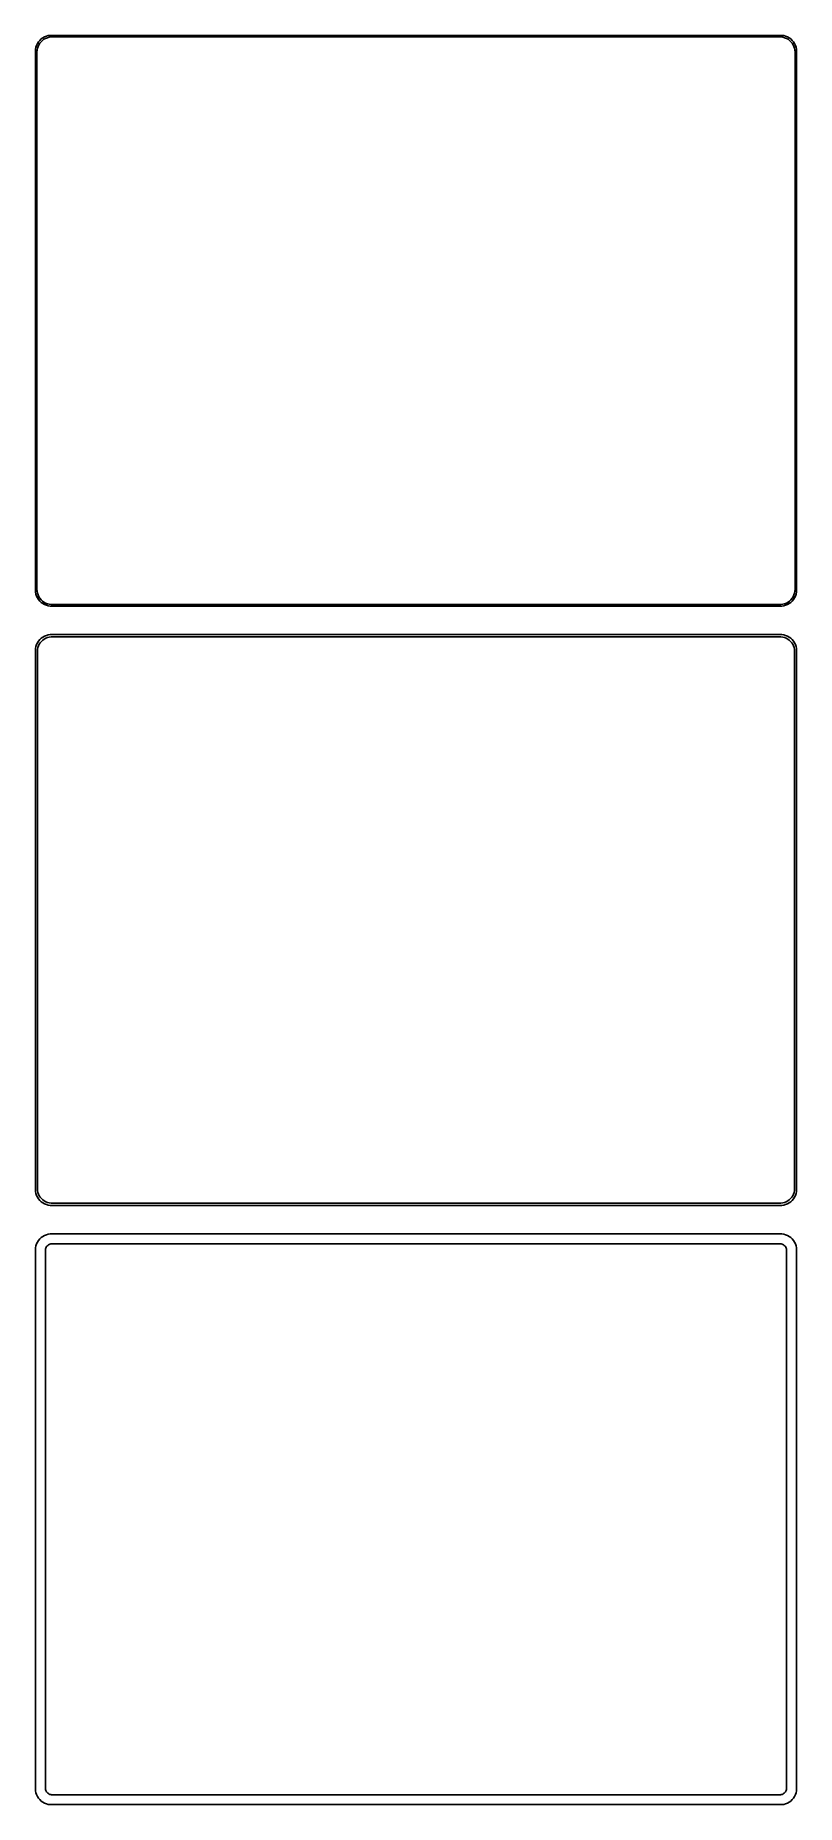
# Model space of a CAD drawing. Header units: metres. Extents: x -120 to 120, y 477 to 1035.
import ezdxf

# ---------------------------------------------------------------- set-up
doc = ezdxf.new("R2010")
doc.units = ezdxf.units.M

msp = doc.modelspace()

# ---------------------------------------------------------------- linework, layer by layer
for p, q in [((-119.382, 1032.41), (-119.649, 1031.84)), ((-119.045, 1032.94), (-119.382, 1032.41)), ((-118.645, 1033.42), (-119.045, 1032.94)), ((-118.912, 1032.04), (-118.593, 1032.54)), ((-118.187, 1033.85), (-118.645, 1033.42)), ((-118.593, 1032.54), (-118.213, 1033)), ((-118.213, 1033), (-117.778, 1033.41)), ((-117.679, 1034.22), (-118.187, 1033.85)), ((-117.778, 1033.41), (-117.295, 1033.76)), ((-117.129, 1034.52), (-117.679, 1034.22)), ((-117.295, 1033.76), (-116.772, 1034.05)), ((-116.545, 1034.76), (-117.129, 1034.52)), ((-116.772, 1034.05), (-116.218, 1034.27)), ((-115.937, 1034.91), (-116.545, 1034.76)), ((-116.218, 1034.27), (-115.64, 1034.42)), ((-115.314, 1034.99), (-115.937, 1034.91)), ((-115.64, 1034.42), (-115.048, 1034.49)), ((115.314, 1034.99), (-115.314, 1034.99)), ((-115.048, 1034.49), (115.048, 1034.49)), ((115.048, 1034.49), (115.64, 1034.42)), ((115.937, 1034.91), (115.314, 1034.99)), ((115.64, 1034.42), (116.218, 1034.27)), ((116.545, 1034.76), (115.937, 1034.91)), ((116.218, 1034.27), (116.772, 1034.05)), ((117.129, 1034.52), (116.545, 1034.76)), ((116.772, 1034.05), (117.295, 1033.76)), ((117.679, 1034.22), (117.129, 1034.52)), ((117.295, 1033.76), (117.778, 1033.41)), ((118.187, 1033.85), (117.679, 1034.22)), ((117.778, 1033.41), (118.213, 1033)), ((118.645, 1033.42), (118.187, 1033.85)), ((118.213, 1033), (118.593, 1032.54)), ((118.593, 1032.54), (118.912, 1032.04)), ((119.045, 1032.94), (118.645, 1033.42)), ((119.382, 1032.41), (119.045, 1032.94)), ((119.649, 1031.84), (119.382, 1032.41)), ((-119.961, 1030.63), (-120, 1030)), ((-120, 1030), (-120, 860)), ((-119.843, 1031.24), (-119.961, 1030.63)), ((-119.649, 1031.84), (-119.843, 1031.24)), ((-119.5, 1029.75), (-119.463, 1030.35)), ((-119.5, 860.25), (-119.5, 1029.75)), ((-119.463, 1030.35), (-119.351, 1030.93)), ((-119.351, 1030.93), (-119.166, 1031.5)), ((-119.166, 1031.5), (-118.912, 1032.04)), ((118.912, 1032.04), (119.166, 1031.5)), ((119.166, 1031.5), (119.351, 1030.93)), ((119.351, 1030.93), (119.463, 1030.35)), ((119.463, 1030.35), (119.5, 1029.75)), ((119.5, 1029.75), (119.5, 860.25)), ((119.843, 1031.24), (119.649, 1031.84)), ((119.961, 1030.63), (119.843, 1031.24)), ((120, 1030), (119.961, 1030.63)), ((120, 860), (120, 1030)), ((-120, 860), (-119.961, 859.373)), ((-119.961, 859.373), (-119.843, 858.757)), ((-119.463, 859.655), (-119.5, 860.25)), ((-119.351, 859.069), (-119.463, 859.655)), ((119.463, 859.655), (119.351, 859.069)), ((119.5, 860.25), (119.463, 859.655)), ((119.843, 858.757), (119.961, 859.373)), ((119.961, 859.373), (120, 860)), ((-119.843, 858.757), (-119.649, 858.159)), ((-119.649, 858.159), (-119.382, 857.591)), ((-119.382, 857.591), (-119.045, 857.061)), ((-119.166, 858.501), (-119.351, 859.069)), ((-118.912, 857.962), (-119.166, 858.501)), ((-119.045, 857.061), (-118.645, 856.577)), ((-118.593, 857.458), (-118.912, 857.962)), ((-118.645, 856.577), (-118.187, 856.147)), ((-118.213, 856.998), (-118.593, 857.458)), ((-117.778, 856.59), (-118.213, 856.998)), ((-118.187, 856.147), (-117.679, 855.778)), ((-117.295, 856.239), (-117.778, 856.59)), ((-117.679, 855.778), (-117.129, 855.476)), ((-116.772, 855.952), (-117.295, 856.239)), ((-117.129, 855.476), (-116.545, 855.245)), ((-116.218, 855.732), (-116.772, 855.952)), ((-116.545, 855.245), (-115.937, 855.089)), ((-115.64, 855.584), (-116.218, 855.732)), ((-115.937, 855.089), (-115.314, 855.01)), ((-115.048, 855.509), (-115.64, 855.584)), ((-115.314, 855.01), (115.314, 855.01)), ((115.048, 855.509), (-115.048, 855.509)), ((115.64, 855.584), (115.048, 855.509)), ((115.314, 855.01), (115.937, 855.089)), ((116.218, 855.732), (115.64, 855.584)), ((115.937, 855.089), (116.545, 855.245)), ((116.772, 855.952), (116.218, 855.732)), ((116.545, 855.245), (117.129, 855.476)), ((117.295, 856.239), (116.772, 855.952)), ((117.129, 855.476), (117.679, 855.778)), ((117.778, 856.59), (117.295, 856.239)), ((117.679, 855.778), (118.187, 856.147)), ((118.213, 856.998), (117.778, 856.59)), ((118.187, 856.147), (118.645, 856.577)), ((118.593, 857.458), (118.213, 856.998)), ((118.912, 857.962), (118.593, 857.458)), ((118.645, 856.577), (119.045, 857.061)), ((119.166, 858.501), (118.912, 857.962)), ((119.045, 857.061), (119.382, 857.591)), ((119.351, 859.069), (119.166, 858.501)), ((119.382, 857.591), (119.649, 858.159)), ((119.649, 858.159), (119.843, 858.757)), ((-119.649, 842.841), (-119.843, 842.243)), ((-119.382, 843.409), (-119.649, 842.841)), ((-119.045, 843.939), (-119.382, 843.409)), ((-118.645, 844.423), (-119.045, 843.939)), ((-119.007, 842.435), (-118.762, 842.956)), ((-118.762, 842.956), (-118.454, 843.441)), ((-118.187, 844.853), (-118.645, 844.423)), ((-118.454, 843.441), (-118.088, 843.884)), ((-117.679, 845.222), (-118.187, 844.853)), ((-118.088, 843.884), (-117.668, 844.278)), ((-117.129, 845.524), (-117.679, 845.222)), ((-117.668, 844.278), (-117.203, 844.616)), ((-117.203, 844.616), (-116.699, 844.893)), ((-116.545, 845.755), (-117.129, 845.524)), ((-116.699, 844.893), (-116.165, 845.104)), ((-115.937, 845.911), (-116.545, 845.755)), ((-116.165, 845.104), (-115.608, 845.247)), ((-115.314, 845.99), (-115.937, 845.911)), ((-115.608, 845.247), (-115.037, 845.319)), ((115.314, 845.99), (-115.314, 845.99)), ((-115.037, 845.319), (115.037, 845.319)), ((115.037, 845.319), (115.608, 845.247)), ((115.937, 845.911), (115.314, 845.99)), ((115.608, 845.247), (116.165, 845.104)), ((116.545, 845.755), (115.937, 845.911)), ((116.165, 845.104), (116.699, 844.893)), ((117.129, 845.524), (116.545, 845.755)), ((116.699, 844.893), (117.203, 844.616)), ((117.679, 845.222), (117.129, 845.524)), ((117.203, 844.616), (117.668, 844.278)), ((117.668, 844.278), (118.088, 843.884)), ((118.187, 844.853), (117.679, 845.222)), ((118.088, 843.884), (118.454, 843.441)), ((118.645, 844.423), (118.187, 844.853)), ((118.454, 843.441), (118.762, 842.956)), ((119.045, 843.939), (118.645, 844.423)), ((118.762, 842.956), (119.007, 842.435)), ((119.382, 843.409), (119.045, 843.939)), ((119.649, 842.841), (119.382, 843.409)), ((119.843, 842.243), (119.649, 842.841)), ((-119.961, 841.627), (-120, 841)), ((-120, 841), (-120, 671)), ((-119.843, 842.243), (-119.961, 841.627)), ((-119.328, 840.75), (-119.292, 841.324)), ((-119.328, 671.25), (-119.328, 840.75)), ((-119.292, 841.324), (-119.185, 841.889)), ((-119.185, 841.889), (-119.007, 842.435)), ((119.007, 842.435), (119.185, 841.889)), ((119.185, 841.889), (119.292, 841.324)), ((119.292, 841.324), (119.328, 840.75)), ((119.328, 840.75), (119.328, 671.25)), ((119.961, 841.627), (119.843, 842.243)), ((120, 841), (119.961, 841.627)), ((120, 671), (120, 841)), ((-120, 671), (-119.961, 670.373)), ((-119.961, 670.373), (-119.843, 669.757)), ((-119.843, 669.757), (-119.649, 669.159)), ((-119.292, 670.676), (-119.328, 671.25)), ((-119.185, 670.111), (-119.292, 670.676)), ((-119.007, 669.565), (-119.185, 670.111)), ((119.185, 670.111), (119.007, 669.565)), ((119.292, 670.676), (119.185, 670.111)), ((119.328, 671.25), (119.292, 670.676)), ((119.649, 669.159), (119.843, 669.757)), ((119.843, 669.757), (119.961, 670.373)), ((119.961, 670.373), (120, 671)), ((-119.649, 669.159), (-119.382, 668.591)), ((-119.382, 668.591), (-119.045, 668.061)), ((-119.045, 668.061), (-118.645, 667.577)), ((-118.762, 669.044), (-119.007, 669.565)), ((-118.454, 668.559), (-118.762, 669.044)), ((-118.645, 667.577), (-118.187, 667.147)), ((-118.088, 668.116), (-118.454, 668.559)), ((-118.187, 667.147), (-117.679, 666.778)), ((-117.668, 667.722), (-118.088, 668.116)), ((-117.679, 666.778), (-117.129, 666.476)), ((-117.203, 667.384), (-117.668, 667.722)), ((-116.699, 667.107), (-117.203, 667.384)), ((-117.129, 666.476), (-116.545, 666.245)), ((-116.165, 666.896), (-116.699, 667.107)), ((-116.545, 666.245), (-115.937, 666.089)), ((-115.608, 666.753), (-116.165, 666.896)), ((-115.937, 666.089), (-115.314, 666.01)), ((-115.037, 666.681), (-115.608, 666.753)), ((-115.314, 666.01), (115.314, 666.01)), ((115.037, 666.681), (-115.037, 666.681)), ((115.608, 666.753), (115.037, 666.681)), ((115.314, 666.01), (115.937, 666.089)), ((116.165, 666.896), (115.608, 666.753)), ((115.937, 666.089), (116.545, 666.245)), ((116.699, 667.107), (116.165, 666.896)), ((116.545, 666.245), (117.129, 666.476)), ((117.203, 667.384), (116.699, 667.107)), ((117.129, 666.476), (117.679, 666.778)), ((117.668, 667.722), (117.203, 667.384)), ((118.088, 668.116), (117.668, 667.722)), ((117.679, 666.778), (118.187, 667.147)), ((118.454, 668.559), (118.088, 668.116)), ((118.187, 667.147), (118.645, 667.577)), ((118.762, 669.044), (118.454, 668.559)), ((118.645, 667.577), (119.045, 668.061)), ((119.007, 669.565), (118.762, 669.044)), ((119.045, 668.061), (119.382, 668.591)), ((119.382, 668.591), (119.649, 669.159)), ((-119.843, 653.243), (-119.961, 652.627)), ((-119.649, 653.841), (-119.843, 653.243)), ((-119.382, 654.409), (-119.649, 653.841)), ((-119.045, 654.939), (-119.382, 654.409)), ((-118.645, 655.423), (-119.045, 654.939)), ((-118.187, 655.853), (-118.645, 655.423)), ((-117.679, 656.222), (-118.187, 655.853)), ((-117.129, 656.524), (-117.679, 656.222)), ((-116.545, 656.755), (-117.129, 656.524)), ((-116.599, 652.766), (-116.457, 652.99)), ((-115.937, 656.911), (-116.545, 656.755)), ((-116.457, 652.99), (-116.288, 653.194)), ((-116.288, 653.194), (-116.095, 653.376)), ((-116.095, 653.376), (-115.88, 653.531)), ((-115.314, 656.99), (-115.937, 656.911)), ((-115.88, 653.531), (-115.648, 653.659)), ((-115.648, 653.659), (-115.402, 653.756)), ((-115.402, 653.756), (-115.145, 653.822)), ((115.314, 656.99), (-115.314, 656.99)), ((-115.145, 653.822), (-114.882, 653.855)), ((-114.882, 653.855), (114.882, 653.855)), ((114.882, 653.855), (115.145, 653.822)), ((115.145, 653.822), (115.402, 653.756)), ((115.937, 656.911), (115.314, 656.99)), ((115.402, 653.756), (115.648, 653.659)), ((115.648, 653.659), (115.88, 653.531)), ((115.88, 653.531), (116.095, 653.376)), ((116.545, 656.755), (115.937, 656.911)), ((116.095, 653.376), (116.288, 653.194)), ((116.288, 653.194), (116.457, 652.99)), ((116.457, 652.99), (116.599, 652.766)), ((117.129, 656.524), (116.545, 656.755)), ((117.679, 656.222), (117.129, 656.524)), ((118.187, 655.853), (117.679, 656.222)), ((118.645, 655.423), (118.187, 655.853)), ((119.045, 654.939), (118.645, 655.423)), ((119.382, 654.409), (119.045, 654.939)), ((119.649, 653.841), (119.382, 654.409)), ((119.843, 653.243), (119.649, 653.841)), ((119.961, 652.627), (119.843, 653.243)), ((-119.961, 652.627), (-120, 652)), ((-120, 652), (-120, 482)), ((-116.86, 651.75), (-116.843, 652.014)), ((-116.86, 482.25), (-116.86, 651.75)), ((-116.843, 652.014), (-116.793, 652.275)), ((-116.793, 652.275), (-116.711, 652.527)), ((-116.711, 652.527), (-116.599, 652.766)), ((116.599, 652.766), (116.711, 652.527)), ((116.711, 652.527), (116.793, 652.275)), ((116.793, 652.275), (116.843, 652.014)), ((116.843, 652.014), (116.86, 651.75)), ((116.86, 651.75), (116.86, 482.25)), ((120, 652), (119.961, 652.627)), ((120, 482), (120, 652)), ((-120, 482), (-119.961, 481.373)), ((-119.961, 481.373), (-119.843, 480.757)), ((-119.843, 480.757), (-119.649, 480.159)), ((-119.649, 480.159), (-119.382, 479.591)), ((-116.843, 481.986), (-116.86, 482.25)), ((-116.793, 481.725), (-116.843, 481.986)), ((-116.711, 481.473), (-116.793, 481.725)), ((-116.599, 481.234), (-116.711, 481.473)), ((-116.457, 481.01), (-116.599, 481.234)), ((-116.288, 480.806), (-116.457, 481.01)), ((-116.095, 480.624), (-116.288, 480.806)), ((-115.88, 480.469), (-116.095, 480.624)), ((-115.648, 480.341), (-115.88, 480.469)), ((-115.402, 480.244), (-115.648, 480.341)), ((-115.145, 480.178), (-115.402, 480.244)), ((-114.882, 480.145), (-115.145, 480.178)), ((114.882, 480.145), (-114.882, 480.145)), ((115.145, 480.178), (114.882, 480.145)), ((115.402, 480.244), (115.145, 480.178)), ((115.648, 480.341), (115.402, 480.244)), ((115.88, 480.469), (115.648, 480.341)), ((116.095, 480.624), (115.88, 480.469)), ((116.288, 480.806), (116.095, 480.624)), ((116.457, 481.01), (116.288, 480.806)), ((116.599, 481.234), (116.457, 481.01)), ((116.711, 481.473), (116.599, 481.234)), ((116.793, 481.725), (116.711, 481.473)), ((116.843, 481.986), (116.793, 481.725)), ((116.86, 482.25), (116.843, 481.986)), ((119.382, 479.591), (119.649, 480.159)), ((119.649, 480.159), (119.843, 480.757)), ((119.843, 480.757), (119.961, 481.373)), ((119.961, 481.373), (120, 482)), ((-119.382, 479.591), (-119.045, 479.061)), ((-119.045, 479.061), (-118.645, 478.577)), ((-118.645, 478.577), (-118.187, 478.147)), ((-118.187, 478.147), (-117.679, 477.778)), ((-117.679, 477.778), (-117.129, 477.476)), ((-117.129, 477.476), (-116.545, 477.245)), ((-116.545, 477.245), (-115.937, 477.089)), ((-115.937, 477.089), (-115.314, 477.01)), ((-115.314, 477.01), (115.314, 477.01)), ((115.314, 477.01), (115.937, 477.089)), ((115.937, 477.089), (116.545, 477.245)), ((116.545, 477.245), (117.129, 477.476)), ((117.129, 477.476), (117.679, 477.778)), ((117.679, 477.778), (118.187, 478.147)), ((118.187, 478.147), (118.645, 478.577)), ((118.645, 478.577), (119.045, 479.061)), ((119.045, 479.061), (119.382, 479.591))]:
    msp.add_line(p, q)

doc.saveas('drawing.dxf')
